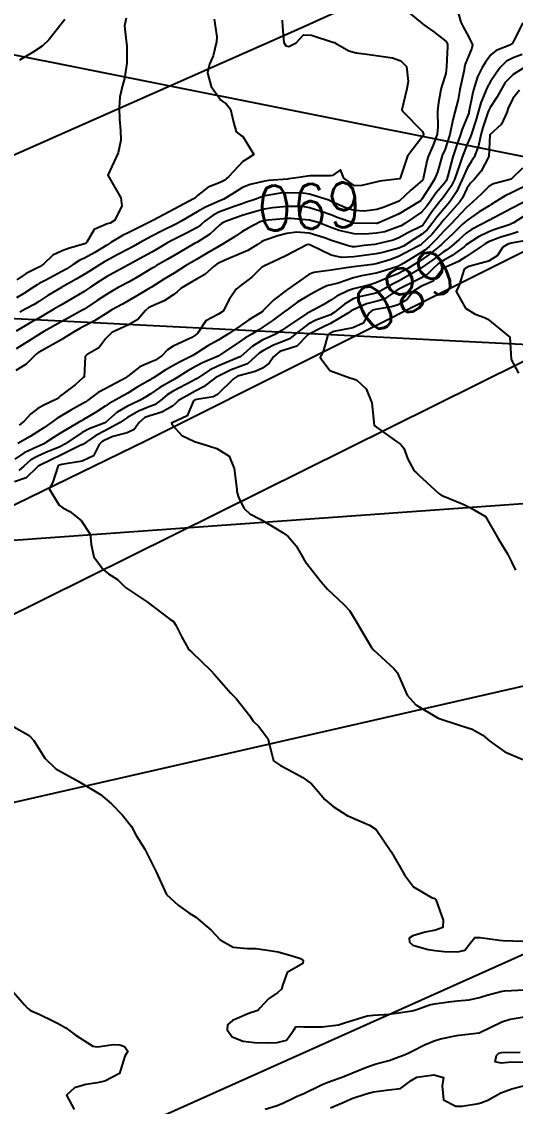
# Model space of a CAD drawing. Header units: metres. Extents: x 298520 to 308411, y 7433745 to 7450750.
# Drawn here: x 300200.7 to 300244.7, y 7445167.9 to 7445264.5 of the extents above; entities that cross this region are included whole.
import ezdxf
from ezdxf.enums import TextEntityAlignment as Align

# ---------------------------------------------------------------- set-up
doc = ezdxf.new("R2010")
doc.units = ezdxf.units.M
doc.header["$LTSCALE"] = 10
doc.linetypes.add('CONTINUO', pattern=[0])
for name, color, linetype in [('Cotas', 45, 'Continuous'), ('Curvas de Nivel 1m', 11, 'Continuous'), ('Curvas de Nivel 5m', 15, 'Continuous'), ('TEXTO', 45, 'Continuous'), ('Vias Primárias', 230, 'Continuous')]:
    doc.layers.add(name, color=color, linetype=linetype)
doc.styles.add('Style-STANDARD', font='STANDARD.shx')

msp = doc.modelspace()

# ---------------------------------------------------------------- linework, layer by layer
at = {"layer": 'Curvas de Nivel 1m', "flags": 128}
for points, elevation in [([(300239.499, 7445265.495), (300239.814, 7445264.46), (300240.035, 7445263.984), (300240.5, 7445263.207), (300240.849, 7445262.446), (300240.796, 7445262.139), (300240.478, 7445261.449), (300240.203, 7445260.718), (300240.147, 7445260.455), (300240.081, 7445260.078), (300239.719, 7445258.461), (300239.555, 7445257.584), (300239.278, 7445256.467), (300239.107, 7445255.775), (300238.837, 7445254.473), (300238.379, 7445253.073), (300238.186, 7445252.671), (300238.102, 7445252.483), (300237.726, 7445251.12), (300237.463, 7445250.489), (300237.029, 7445249.806), (300236.326, 7445248.693), (300236.242, 7445248.584), (300236.133, 7445248.503), (300234.312, 7445247.404), (300233.728, 7445247.117), (300232.359, 7445246.549), (300232.318, 7445246.535), (300232.303, 7445246.531), (300230.312, 7445246.56), (300230.27, 7445246.57), (300228.796, 7445247.081), (300228.31, 7445247.263), (300227.283, 7445247.641), (300226.316, 7445247.936), (300225.723, 7445248.035), (300224.317, 7445248.056), (300223.035, 7445247.944), (300222.314, 7445247.817), (300221.408, 7445247.583), (300220.308, 7445247.242), (300218.821, 7445246.712), (300218.476, 7445246.542), (300218.298, 7445246.386), (300217.43, 7445245.585), (300216.275, 7445244.847), (300216.205, 7445244.81), (300216.08, 7445244.743), (300214.262, 7445243.671), (300213.692, 7445243.343), (300212.687, 7445242.786), (300212.414, 7445242.626), (300212.25, 7445242.524), (300211.181, 7445241.863), (300210.238, 7445241.337), (300209.28, 7445240.824), (300208.611, 7445240.451), (300208.224, 7445240.218), (300207.397, 7445239.666), (300206.203, 7445238.876), (300206.175, 7445238.86), (300204.894, 7445238.175), (300204.192, 7445237.786), (300202.652, 7445236.903), (300202.18, 7445236.618), (300201.132, 7445235.962), (300200.167, 7445235.355)], 689), ([(300245.324, 7445264.398), (300244.497, 7445262.772), (300244.379, 7445262.526), (300244.167, 7445262.413), (300242.968, 7445261.943), (300242.48, 7445261.572), (300241.992, 7445260.913), (300241.702, 7445260.438), (300241.306, 7445259.59), (300240.929, 7445258.445), (300240.833, 7445258.052), (300240.525, 7445256.449), (300240.505, 7445256.366), (300240.419, 7445256.158), (300239.912, 7445254.946), (300239.766, 7445254.459), (300239.458, 7445253.539), (300239.097, 7445252.469), (300238.661, 7445250.781), (300238.568, 7445250.477), (300238.497, 7445250.332), (300238.348, 7445250.127), (300237.588, 7445249.234), (300237.064, 7445248.493), (300236.76, 7445248.054), (300236.313, 7445247.552), (300234.825, 7445246.522), (300234.488, 7445246.339), (300234.299, 7445246.256), (300233.032, 7445245.803), (300232.29, 7445245.659), (300231.26, 7445245.588), (300230.289, 7445245.622), (300228.969, 7445245.913), (300228.296, 7445246.142), (300227.091, 7445246.612), (300226.305, 7445246.83), (300224.643, 7445246.981), (300224.306, 7445246.981), (300223.998, 7445246.961), (300222.304, 7445246.789), (300222.206, 7445246.769), (300221.938, 7445246.674), (300220.854, 7445246.124), (300220.289, 7445245.79), (300219.627, 7445245.356), (300218.62, 7445244.715), (300218.271, 7445244.51), (300217.136, 7445243.859), (300216.259, 7445243.338), (300215.279, 7445242.755), (300214.246, 7445242.123), (300213.412, 7445241.607), (300212.234, 7445240.856), (300212.192, 7445240.832), (300212.122, 7445240.791), (300210.929, 7445240.097), (300210.216, 7445239.677), (300209.668, 7445239.362), (300208.702, 7445238.833), (300208.2, 7445238.526), (300207.17, 7445237.874), (300206.188, 7445237.359), (300205.857, 7445237.193), (300205.297, 7445236.869), (300204.176, 7445236.185), (300202.485, 7445235.224), (300202.164, 7445235.039), (300202.086, 7445234.989), (300201.994, 7445234.912), (300201.069, 7445234.001), (300200.141, 7445233.438)], 688), ([(300217.819, 7445264.727), (300218.052, 7445263.17), (300218.038, 7445262.725), (300217.726, 7445261.482), (300217.4, 7445260.731), (300217.241, 7445259.953), (300217.556, 7445258.729), (300218.431, 7445257.532), (300218.896, 7445257.182), (300219.269, 7445256.707), (300219.539, 7445255.569), (300219.78, 7445254.699), (300220.141, 7445254.445), (300220.389, 7445254.277), (300221.364, 7445252.68), (300220.75, 7445252.305), (300220.366, 7445252.043), (300219.132, 7445250.708), (300218.701, 7445250.361), (300218.345, 7445250.197), (300217.289, 7445249.78), (300216.327, 7445249.029), (300216.185, 7445248.881), (300215.978, 7445248.743), (300214.314, 7445247.854), (300212.357, 7445246.789), (300212.321, 7445246.772), (300212.302, 7445246.761), (300210.984, 7445246.112), (300210.287, 7445245.777), (300209.643, 7445245.459), (300208.617, 7445244.835), (300208.271, 7445244.614), (300207.181, 7445243.939), (300206.262, 7445243.452), (300205.866, 7445243.256), (300205.255, 7445242.87), (300204.649, 7445242.476), (300204.247, 7445242.248), (300202.818, 7445241.481), (300202.236, 7445241.184), (300202.061, 7445241.085), (300201.804, 7445240.914), (300200.861, 7445240.286), (300200.218, 7445239.917)], 692), ([(300209.987, 7445264.818), (300209.83, 7445264.144), (300209.979, 7445262.818), (300210.029, 7445262.358), (300210.037, 7445260.817), (300209.827, 7445259.445), (300209.658, 7445258.822), (300209.427, 7445257.819), (300209.351, 7445256.826), (300209.401, 7445255.832), (300209.491, 7445254.824), (300209.515, 7445253.954), (300209.28, 7445252.826), (300208.353, 7445250.84), (300209.514, 7445248.822), (300209.61, 7445248.114), (300208.966, 7445246.83), (300208.558, 7445246.577), (300208.298, 7445246.496), (300207.135, 7445246.007), (300206.47, 7445244.858), (300206.38, 7445244.761), (300206.281, 7445244.72), (300204.845, 7445244.303), (300204.271, 7445244.101), (300203.457, 7445243.701), (300202.607, 7445242.905), (300202.25, 7445242.667), (300201.077, 7445242.089), (300200.239, 7445241.526)], 693), ([(300204.511, 7445264.706), (300203.083, 7445262.901), (300202.487, 7445262.319), (300201.641, 7445261.759), (300200.474, 7445261.081)], 694), ([(300223.885, 7445264.649), (300223.9, 7445264.042), (300224.044, 7445262.647), (300224.204, 7445262.358), (300224.49, 7445262.304), (300225.142, 7445262.634), (300225.796, 7445263.331), (300226.5, 7445263.309), (300228.393, 7445262.702), (300228.494, 7445262.67), (300228.545, 7445262.651), (300228.644, 7445262.598), (300229.837, 7445261.93), (300230.48, 7445261.734), (300231.419, 7445261.621), (300232.477, 7445261.474), (300233.71, 7445261.302), (300234.47, 7445261.035), (300234.962, 7445260.523), (300235.114, 7445259.185), (300234.98, 7445258.522), (300234.559, 7445256.663), (300234.605, 7445256.527), (300236.396, 7445254.726), (300236.488, 7445254.499), (300236.474, 7445254.417), (300236.391, 7445254.288), (300235.047, 7445252.52), (300234.408, 7445250.584), (300234.391, 7445250.529), (300234.372, 7445250.51), (300234.352, 7445250.5), (300232.596, 7445250.301), (300232.348, 7445250.253), (300230.982, 7445249.925), (300230.343, 7445249.893), (300229.368, 7445250.585), (300229.096, 7445251.325), (300228.355, 7445250.814), (300228.179, 7445250.778), (300226.355, 7445250.784), (300225.378, 7445250.635), (300224.491, 7445250.507), (300224.351, 7445250.493), (300222.659, 7445250.357), (300222.348, 7445250.314), (300221.018, 7445250.008), (300220.338, 7445249.727), (300219.699, 7445249.333), (300218.679, 7445248.715), (300218.321, 7445248.551), (300217.055, 7445247.993), (300216.311, 7445247.571), (300214.934, 7445246.761), (300214.526, 7445246.54), (300214.298, 7445246.425), (300213.192, 7445245.879), (300212.282, 7445245.405), (300211.883, 7445245.19), (300211.168, 7445244.801), (300210.596, 7445244.481), (300210.268, 7445244.305), (300209.165, 7445243.729), (300208.257, 7445243.24), (300208.004, 7445243.095), (300207.597, 7445242.847), (300206.775, 7445242.328), (300206.244, 7445241.989), (300205.54, 7445241.567), (300204.313, 7445240.879), (300204.263, 7445240.85), (300204.232, 7445240.833), (300203.013, 7445240.106), (300202.213, 7445239.596), (300201.791, 7445239.332), (300201.038, 7445238.922), (300200.497, 7445238.63)], 691), ([(300245.279, 7445261.6), (300244.476, 7445261.29), (300243.885, 7445261.002), (300243.303, 7445260.422), (300242.951, 7445259.933), (300242.45, 7445259.174), (300242.183, 7445258.695), (300242.056, 7445258.434), (300241.591, 7445257.278), (300241.345, 7445256.441), (300241.133, 7445255.722), (300240.719, 7445254.447), (300240.635, 7445254.203), (300240.385, 7445253.615), (300239.932, 7445252.457), (300239.715, 7445251.808), (300239.243, 7445250.467), (300238.953, 7445249.862), (300238.33, 7445248.967), (300238.113, 7445248.696), (300237.947, 7445248.484), (300237.234, 7445247.57), (300236.497, 7445246.498), (300236.411, 7445246.389), (300236.3, 7445246.305), (300235.092, 7445245.717), (300234.284, 7445245.256), (300233.773, 7445245.042), (300232.275, 7445244.693), (300232.152, 7445244.674), (300231.189, 7445244.561), (300230.376, 7445244.464), (300230.272, 7445244.456), (300230.154, 7445244.454), (300229.682, 7445244.579), (300228.279, 7445245.006), (300227.645, 7445245.244), (300226.289, 7445245.688), (300225.155, 7445245.772), (300224.288, 7445245.633), (300223.504, 7445245.438), (300222.278, 7445245.011), (300222.048, 7445244.901), (300221.693, 7445244.676), (300220.81, 7445244.142), (300220.265, 7445243.901), (300218.858, 7445243.31), (300218.256, 7445243.016), (300218.068, 7445242.909), (300217.822, 7445242.724), (300216.98, 7445241.998), (300216.241, 7445241.578), (300214.893, 7445240.76), (300214.533, 7445240.461), (300214.224, 7445240.202), (300213.363, 7445239.631), (300212.208, 7445239.134), (300211.974, 7445239.024), (300211.709, 7445238.795), (300211.029, 7445237.968), (300210.19, 7445237.499), (300208.703, 7445236.832), (300208.177, 7445236.285), (300207.549, 7445235.466), (300206.509, 7445234.857), (300206.329, 7445234.69), (300206.248, 7445232.859), (300206.179, 7445232.813), (300206.132, 7445232.783), (300205.426, 7445232.171), (300204.116, 7445231.197), (300203.975, 7445231.031), (300203.759, 7445230.894), (300202.658, 7445230.351), (300202.1, 7445230.045), (300201.445, 7445229.564), (300200.896, 7445228.922), (300200.445, 7445228.561)], 687), ([(300245.408, 7445260.396), (300244.457, 7445259.815), (300243.771, 7445259.096), (300243.371, 7445258.421), (300243.053, 7445257.807), (300242.427, 7445256.868), (300242.274, 7445256.582), (300242.222, 7445256.432), (300241.763, 7445255.075), (300241.601, 7445254.438), (300241.384, 7445253.439), (300240.98, 7445252.444), (300240.742, 7445252.073), (300240.363, 7445251.467), (300239.912, 7445250.457), (300239.43, 7445249.37), (300238.827, 7445248.472), (300238.317, 7445247.879), (300237.682, 7445247.113), (300237.226, 7445246.491), (300236.813, 7445245.977), (300236.289, 7445245.542), (300235.648, 7445245.144), (300234.691, 7445244.524), (300234.271, 7445244.326), (300232.85, 7445243.962), (300232.266, 7445243.838), (300231.155, 7445243.67), (300230.263, 7445243.562), (300229.184, 7445243.508), (300228.264, 7445243.72), (300226.403, 7445244.619), (300226.274, 7445244.669), (300226.221, 7445244.673), (300226.07, 7445244.623), (300224.263, 7445243.687), (300223.573, 7445243.343), (300222.254, 7445242.735), (300222.207, 7445242.717), (300222.115, 7445242.671), (300221.182, 7445241.742), (300220.236, 7445241.045), (300219.792, 7445240.697), (300219.169, 7445239.756), (300218.618, 7445238.714), (300218.2, 7445238.469), (300217.068, 7445237.857), (300216.342, 7445236.738), (300216.255, 7445236.666), (300216.182, 7445236.621), (300215.825, 7445236.391), (300214.171, 7445235.615), (300213.656, 7445235.288), (300213.193, 7445234.78), (300212.586, 7445234.356), (300212.154, 7445234.175), (300211.185, 7445233.762), (300210.135, 7445232.926), (300210.079, 7445232.866), (300210.001, 7445232.812), (300208.123, 7445231.815), (300207.492, 7445231.473), (300206.661, 7445230.855), (300206.34, 7445230.627), (300206.107, 7445230.498), (300205.061, 7445229.913), (300204.09, 7445229.341), (300203.813, 7445229.166), (300203.442, 7445228.896), (300202.639, 7445228.343), (300202.074, 7445227.976), (300201.415, 7445227.571), (300200.32, 7445226.927)], 686), ([(300245.295, 7445251.46), (300244.345, 7445250.541), (300244.278, 7445250.476), (300244.091, 7445250.413), (300242.717, 7445250.057), (300242.344, 7445249.852), (300241.611, 7445249.16), (300240.839, 7445248.445), (300240.318, 7445247.955), (300238.91, 7445246.474), (300238.606, 7445246.169), (300238.293, 7445245.849), (300237.642, 7445245.127), (300236.99, 7445244.493), (300236.596, 7445244.17), (300236.267, 7445243.941), (300234.736, 7445243.001), (300234.255, 7445242.739), (300234.105, 7445242.681), (300233.632, 7445242.536), (300232.594, 7445242.202), (300232.248, 7445242.101), (300230.946, 7445241.863), (300230.244, 7445241.688), (300228.868, 7445241.219), (300228.238, 7445241.066), (300227.869, 7445240.971), (300227.139, 7445240.611), (300226.552, 7445240.293), (300226.225, 7445240.123), (300225.294, 7445239.557), (300224.205, 7445238.767), (300224.142, 7445238.713), (300224.065, 7445238.651), (300222.996, 7445237.861), (300222.189, 7445237.325), (300221.792, 7445237.068), (300221.174, 7445236.68), (300220.557, 7445236.306), (300220.176, 7445236.048), (300218.195, 7445234.72), (300218.175, 7445234.707), (300216.775, 7445234.112), (300216.149, 7445233.785), (300215.491, 7445233.402), (300214.452, 7445232.765), (300214.131, 7445232.582), (300212.97, 7445231.936), (300212.118, 7445231.341), (300211.795, 7445231.114), (300211.227, 7445230.799), (300210.478, 7445230.435), (300210.105, 7445230.259), (300209.194, 7445229.726), (300208.165, 7445228.839), (300208.082, 7445228.79), (300206.676, 7445228.255), (300206.074, 7445227.92), (300204.528, 7445226.883), (300204.06, 7445226.638), (300202.836, 7445226.121), (300202.052, 7445225.783), (300201.483, 7445225.481), (300200.852, 7445224.922), (300200.423, 7445224.54)], 684), ([(300246.083, 7445250.126), (300244.332, 7445249.277), (300243.749, 7445248.999), (300242.825, 7445248.425), (300242.518, 7445248.231), (300242.32, 7445248.119), (300241.447, 7445247.576), (300240.306, 7445246.775), (300239.961, 7445246.463), (300239.12, 7445245.642), (300238.279, 7445244.876), (300238.081, 7445244.677), (300237.878, 7445244.484), (300236.99, 7445243.769), (300236.26, 7445243.254), (300235.082, 7445242.518), (300234.249, 7445242.09), (300233.15, 7445241.634), (300232.24, 7445241.252), (300231.71, 7445241.083), (300230.234, 7445240.717), (300229.809, 7445240.576), (300228.75, 7445240.067), (300228.22, 7445239.716), (300227.54, 7445239.279), (300226.274, 7445238.619), (300226.223, 7445238.6), (300226.203, 7445238.588), (300226.088, 7445238.508), (300224.189, 7445237.252), (300223.83, 7445237.01), (300223.223, 7445236.66), (300222.516, 7445236.329), (300222.175, 7445236.165), (300221.245, 7445235.601), (300220.191, 7445234.69), (300218.768, 7445234.097), (300218.15, 7445233.827), (300217.415, 7445233.456), (300216.303, 7445232.738), (300216.201, 7445232.67), (300216.132, 7445232.636), (300215.91, 7445232.523), (300214.121, 7445231.563), (300213.627, 7445231.266), (300213.028, 7445230.781), (300212.5, 7445230.393), (300212.105, 7445230.234), (300211.079, 7445229.819), (300210.09, 7445229.26), (300209.82, 7445229.081), (300209.436, 7445228.82), (300208.075, 7445228.062), (300207.273, 7445227.646), (300206.11, 7445226.86), (300206.083, 7445226.839), (300206.063, 7445226.83), (300206.013, 7445226.812), (300204.052, 7445225.843), (300203.407, 7445225.538), (300202.139, 7445224.909), (300202.082, 7445224.87), (300202.042, 7445224.817), (300201.064, 7445223.883), (300200.022, 7445223.513)], 683), ([(300245.349, 7445248.395), (300244.317, 7445247.868), (300243.368, 7445247.364), (300242.307, 7445246.803), (300241.616, 7445246.44), (300240.755, 7445245.994), (300240.291, 7445245.673), (300239.649, 7445245.1), (300238.93, 7445244.473), (300238.551, 7445244.196), (300238.268, 7445244.006), (300237.389, 7445243.361), (300236.253, 7445242.545), (300236.188, 7445242.501), (300234.242, 7445241.401), (300233.665, 7445241.11), (300232.674, 7445240.546), (300232.397, 7445240.381), (300232.23, 7445240.33), (300230.781, 7445240.008), (300230.222, 7445239.816), (300229.434, 7445239.362), (300228.529, 7445238.595), (300228.201, 7445238.397), (300226.882, 7445237.927), (300226.192, 7445237.566), (300225.02, 7445236.637), (300224.55, 7445236.272), (300224.175, 7445236.114), (300223.122, 7445235.707), (300222.161, 7445235.198), (300221.843, 7445234.987), (300221.506, 7445234.676), (300220.789, 7445234.048), (300220.149, 7445233.793), (300219.343, 7445233.504), (300218.136, 7445232.909), (300218.013, 7445232.843), (300217.853, 7445232.723), (300216.885, 7445231.973), (300216.122, 7445231.612), (300214.654, 7445230.762), (300214.368, 7445230.507), (300214.105, 7445230.275), (300213.162, 7445229.714), (300212.092, 7445229.404), (300211.639, 7445229.246), (300211.13, 7445228.8), (300210.701, 7445228.18), (300210.074, 7445227.881), (300208.794, 7445227.553), (300208.067, 7445227.231), (300207.814, 7445227.094), (300207.582, 7445226.845), (300207.079, 7445225.824), (300206.048, 7445225.353), (300204.234, 7445225.076), (300204.044, 7445225.007), (300203.966, 7445224.969), (300203.88, 7445224.892), (300203.441, 7445223.477), (300203.12, 7445222.899), (300203.999, 7445221.452), (300204.331, 7445221.219), (300204.952, 7445220.876), (300205.981, 7445220.086), (300206.783, 7445218.852), (300206.874, 7445217.93), (300207.099, 7445216.848), (300207.931, 7445215.698), (300208.42, 7445215.325), (300209.214, 7445214.821), (300209.572, 7445214.469), (300209.913, 7445214.12), (300211.893, 7445212.79), (300213.878, 7445211.3), (300214.186, 7445211.076), (300214.407, 7445210.762), (300214.939, 7445209.671), (300215.471, 7445208.746), (300215.634, 7445208.536), (300215.839, 7445208.339), (300217.529, 7445206.723), (300217.82, 7445206.389), (300219.3, 7445204.705), (300219.796, 7445204.214), (300220.995, 7445202.682), (300221.3, 7445202.209), (300221.764, 7445201.748), (300222.608, 7445200.661), (300222.897, 7445199.503), (300223.101, 7445198.656), (300223.727, 7445198.238), (300224.482, 7445197.878), (300225.711, 7445197.186), (300226.484, 7445196.612), (300227.065, 7445195.978), (300227.689, 7445195.227), (300228.414, 7445194.593), (300229.671, 7445193.81), (300230.982, 7445193.242), (300231.659, 7445192.95), (300232.251, 7445192.544), (300233.633, 7445190.53), (300234.788, 7445188.518), (300235.597, 7445187.456), (300237.196, 7445186.486), (300237.502, 7445186.401), (300237.581, 7445186.31), (300238.234, 7445184.473), (300238.193, 7445183.834), (300237.549, 7445183.57), (300236.638, 7445183.402), (300235.542, 7445183.086), (300235.195, 7445182.857), (300235.24, 7445182.513), (300235.53, 7445182.252), (300236.887, 7445181.851), (300237.526, 7445181.761), (300238.306, 7445181.691), (300239.525, 7445181.646), (300240.17, 7445181.81), (300240.66, 7445182.449), (300241.054, 7445182.931), (300241.54, 7445182.938), (300243.245, 7445182.705), (300243.537, 7445182.676), (300245.324, 7445182.604)], 682), ([(300246.317, 7445247.739), (300244.498, 7445246.601), (300244.304, 7445246.491), (300244.251, 7445246.463), (300244.12, 7445246.412), (300242.749, 7445245.973), (300242.293, 7445245.798), (300241.388, 7445245.342), (300240.275, 7445244.621), (300240.187, 7445244.548), (300240.089, 7445244.462), (300239.046, 7445243.691), (300238.26, 7445243.237), (300237.8, 7445242.943), (300237.309, 7445242.489), (300236.773, 7445241.97), (300236.245, 7445241.679), (300234.518, 7445240.808), (300234.234, 7445240.652), (300234.154, 7445240.61), (300234.033, 7445240.532), (300232.965, 7445239.799), (300232.219, 7445239.594), (300231.385, 7445239.389), (300230.207, 7445238.85), (300230.033, 7445238.745), (300229.795, 7445238.576), (300228.193, 7445237.639), (300227.498, 7445237.298), (300226.183, 7445236.62), (300225.185, 7445235.617), (300224.162, 7445235.279), (300223.69, 7445235.124), (300223.118, 7445234.66), (300222.711, 7445234.101), (300222.143, 7445233.653), (300221.48, 7445233.339), (300220.138, 7445233.003), (300219.901, 7445232.929), (300219.536, 7445232.699), (300218.119, 7445231.309), (300217.733, 7445231.108), (300216.114, 7445230.831), (300215.981, 7445230.742), (300215.432, 7445229.41), (300214.083, 7445228.784), (300214.028, 7445228.771), (300214.081, 7445228.599), (300214.955, 7445227.64), (300216.067, 7445227.105), (300217.33, 7445226.727), (300218.061, 7445226.497), (300219.153, 7445225.802), (300219.621, 7445224.696), (300219.856, 7445222.852), (300219.857, 7445222.692), (300219.861, 7445222.542), (300220.007, 7445222.145), (300220.472, 7445221.168), (300220.994, 7445220.685), (300221.985, 7445220.158), (300223.148, 7445219.486), (300223.968, 7445218.984), (300224.425, 7445218.643), (300225.135, 7445217.813), (300225.811, 7445216.622), (300225.861, 7445216.54), (300225.941, 7445216.438), (300227.35, 7445214.606), (300227.913, 7445213.97), (300229.391, 7445212.585), (300229.888, 7445212.047), (300230.456, 7445211.149), (300230.765, 7445210.567), (300231.846, 7445208.775), (300232.038, 7445208.548), (300233.827, 7445206.906), (300234.122, 7445206.527), (300234.391, 7445205.95), (300235.027, 7445204.518), (300235.79, 7445203.653), (300237.773, 7445202.48), (300239.766, 7445201.811), (300240.804, 7445201.485), (300241.758, 7445200.959), (300242.388, 7445200.424), (300243.739, 7445199.462), (300245.338, 7445198.785)], 681), ([(300245.642, 7445245.03), (300244.278, 7445244.779), (300243.984, 7445244.706), (300243.544, 7445244.417), (300243.034, 7445243.654), (300242.261, 7445243.19), (300240.516, 7445242.716), (300240.254, 7445242.568), (300240.187, 7445242.527), (300240.11, 7445242.461), (300239.651, 7445241.054), (300239.398, 7445240.468), (300240.211, 7445239.001), (300241.093, 7445238.447), (300241.921, 7445238.155), (300242.199, 7445237.999), (300244.183, 7445236.41), (300244.29, 7445234.408), (300244.939, 7445233.196)], 679), ([(300199.762, 7445201.829), (300201.329, 7445200.914), (300201.749, 7445200.471), (300202.726, 7445198.9), (300203.719, 7445197.967), (300205.703, 7445196.86), (300207.691, 7445195.673), (300208.683, 7445194.83), (300209.668, 7445193.835), (300210.465, 7445192.808), (300210.861, 7445192.017), (300211.633, 7445190.79), (300212.656, 7445188.78), (300213.583, 7445186.77), (300214.622, 7445185.803), (300215.567, 7445185.123), (300216.183, 7445184.734), (300217.546, 7445183.57), (300218.365, 7445182.712), (300219.527, 7445182.075), (300220.804, 7445181.959), (300221.526, 7445181.941), (300222.356, 7445181.83), (300223.523, 7445181.659), (300224.877, 7445181.279), (300225.517, 7445181.046), (300225.758, 7445180.869), (300225.715, 7445180.627), (300225.511, 7445180.487), (300224.326, 7445179.821), (300223.921, 7445178.646), (300223.816, 7445178.319), (300223.483, 7445178.017), (300222.653, 7445177.48), (300221.925, 7445176.665), (300221.701, 7445176.428), (300221.46, 7445176.341), (300220.973, 7445176.193), (300219.451, 7445175.533), (300219.006, 7445175.146), (300218.993, 7445174.705), (300219.434, 7445174.085), (300220.406, 7445173.708), (300221.426, 7445173.565), (300222.539, 7445173.546), (300223.427, 7445173.588), (300224.274, 7445173.798), (300224.9, 7445174.635), (300225.094, 7445174.986), (300225.447, 7445175.01), (300225.805, 7445174.983), (300227.446, 7445174.958), (300228.891, 7445175.143), (300229.45, 7445175.321), (300230.583, 7445175.692), (300231.457, 7445175.953), (300231.984, 7445176.019), (300233.458, 7445176.087), (300233.832, 7445176.153), (300235.462, 7445176.402), (300235.886, 7445176.504), (300237.026, 7445176.931), (300237.471, 7445177.013), (300238.747, 7445177.194), (300239.475, 7445177.279), (300240.541, 7445177.386), (300241.48, 7445177.596), (300242.12, 7445177.794), (300243.489, 7445178.134), (300243.731, 7445178.166), (300245.491, 7445178.261)], 683), ([(300199.487, 7445178.561), (300200.933, 7445176.918), (300201.184, 7445176.638), (300201.458, 7445176.426), (300202.288, 7445176.068), (300203.449, 7445175.51), (300203.859, 7445175.296), (300204.6, 7445174.873), (300205.092, 7445174.518), (300205.437, 7445174.267), (300207.016, 7445173.255), (300207.426, 7445173.181), (300208.86, 7445173.394), (300209.428, 7445173.361), (300209.837, 7445173.224), (300210.118, 7445172.81), (300209.865, 7445172.365), (300209.393, 7445170.82), (300208.085, 7445170.134), (300207.384, 7445169.992), (300206.375, 7445169.848), (300205.38, 7445169.541), (300204.676, 7445168.877), (300205.354, 7445167.614)], 684), ([(300222.37, 7445167.647), (300223.362, 7445167.94), (300223.881, 7445168.129), (300224.923, 7445168.634), (300225.209, 7445168.798), (300225.375, 7445168.867), (300225.766, 7445169.014), (300227.385, 7445169.798), (300227.942, 7445170.04), (300229.393, 7445170.559), (300229.447, 7445170.579), (300231.401, 7445171.393), (300232.27, 7445171.676), (300233.407, 7445171.985), (300233.811, 7445172.124), (300234.838, 7445172.516), (300235.233, 7445172.695), (300235.417, 7445172.787), (300236.56, 7445173.358), (300237.432, 7445173.73), (300238, 7445173.909), (300239.439, 7445174.196), (300239.668, 7445174.229), (300241.443, 7445174.44), (300243.453, 7445175.419), (300244.216, 7445175.642), (300245.458, 7445175.875)], 684)]:
    msp.add_lwpolyline(points, dxfattribs=dict(at, elevation=elevation))
at = {"layer": 'Curvas de Nivel 5m', "flags": 128}
for points, elevation in [([(300234.533, 7445265.876), (300236.177, 7445264.505), (300236.358, 7445264.349), (300236.51, 7445264.227), (300237.394, 7445263.601), (300238.496, 7445262.751), (300238.598, 7445262.583), (300238.628, 7445262.478), (300238.625, 7445262.344), (300238.541, 7445260.479), (300238.457, 7445259.898), (300238.12, 7445258.81), (300238.026, 7445258.484), (300237.797, 7445257.119), (300237.731, 7445256.487), (300237.747, 7445255.143), (300237.702, 7445254.487), (300237.355, 7445253.519), (300236.884, 7445252.495), (300236.768, 7445252.097), (300236.45, 7445250.499), (300236.419, 7445250.432), (300236.351, 7445250.354), (300235.345, 7445249.508), (300234.323, 7445248.53), (300232.899, 7445247.962), (300232.315, 7445247.783), (300231.232, 7445247.642), (300230.314, 7445247.69), (300229.626, 7445247.89), (300228.322, 7445248.479), (300228.03, 7445248.603), (300226.331, 7445249.144), (300225.735, 7445249.226), (300224.332, 7445249.272), (300223.747, 7445249.24), (300222.328, 7445248.989), (300222.079, 7445248.92), (300221.456, 7445248.679), (300220.616, 7445248.391), (300220.319, 7445248.298), (300219.695, 7445248.078), (300218.311, 7445247.564), (300217.746, 7445247.289), (300216.996, 7445246.733), (300216.627, 7445246.408), (300216.295, 7445246.186), (300215.358, 7445245.683), (300214.278, 7445245.136), (300214.038, 7445245.011), (300213.617, 7445244.777), (300212.776, 7445244.277), (300212.265, 7445243.987), (300211.495, 7445243.563), (300210.254, 7445242.881), (300210.123, 7445242.812), (300208.242, 7445241.771), (300207.663, 7445241.421), (300206.791, 7445240.854), (300206.457, 7445240.63), (300206.227, 7445240.48), (300205.215, 7445239.873), (300204.209, 7445239.303), (300203.944, 7445239.147), (300203.529, 7445238.89), (300202.195, 7445238.108), (300201.432, 7445237.676), (300200.183, 7445236.947)], 690), ([(300245.047, 7445258.401), (300244.436, 7445257.678), (300244.037, 7445256.804), (300243.895, 7445256.415), (300243.434, 7445255.393), (300242.393, 7445254.43), (300242.289, 7445252.516), (300242.271, 7445252.431), (300241.615, 7445251.183), (300240.998, 7445250.444), (300240.667, 7445250.128), (300240.341, 7445249.641), (300239.951, 7445248.833), (300239.709, 7445248.459), (300238.307, 7445246.887), (300238.121, 7445246.665), (300237.985, 7445246.483), (300237.213, 7445245.567), (300236.276, 7445244.672), (300236.177, 7445244.599), (300236.015, 7445244.504), (300234.264, 7445243.595), (300233.491, 7445243.307), (300232.257, 7445242.944), (300231.934, 7445242.876), (300230.254, 7445242.678), (300229.599, 7445242.58), (300228.251, 7445242.372), (300226.693, 7445242.171), (300226.247, 7445241.998), (300224.36, 7445240.648), (300224.284, 7445240.597), (300224.232, 7445240.564), (300223.132, 7445239.748), (300222.205, 7445238.777), (300222.154, 7445238.72), (300222.088, 7445238.671), (300220.925, 7445237.954), (300220.191, 7445237.456), (300219.11, 7445236.706), (300218.177, 7445236.15), (300217.261, 7445235.64), (300216.165, 7445234.928), (300215.853, 7445234.745), (300214.747, 7445234.168), (300214.149, 7445233.846), (300213.463, 7445233.457), (300212.403, 7445232.787), (300212.236, 7445232.685), (300212.131, 7445232.621), (300210.973, 7445231.953), (300210.119, 7445231.428), (300209.066, 7445230.826), (300208.456, 7445230.487), (300208.104, 7445230.257), (300207.248, 7445229.696), (300206.085, 7445229.014), (300205.99, 7445228.956), (300205.834, 7445228.864), (300204.072, 7445227.819), (300203.504, 7445227.46), (300202.634, 7445226.904), (300202.252, 7445226.717), (300202.06, 7445226.643), (300200.879, 7445226.098), (300200.049, 7445225.534)], 685), ([(300244.909, 7445245.785), (300244.291, 7445245.585), (300243.378, 7445245.328), (300242.28, 7445244.887), (300241.979, 7445244.733), (300241.517, 7445244.441), (300240.264, 7445243.558), (300239.584, 7445243.142), (300238.254, 7445242.545), (300238.211, 7445242.523), (300238.175, 7445242.481), (300237.326, 7445241.405), (300236.237, 7445240.913), (300235.583, 7445240.51), (300234.994, 7445239.746), (300234.214, 7445239.278), (300233.64, 7445239.107), (300232.208, 7445238.887), (300231.937, 7445238.822), (300231.597, 7445238.556), (300231.096, 7445237.659), (300230.189, 7445237.226), (300228.495, 7445236.904), (300228.185, 7445236.768), (300228.074, 7445236.711), (300227.958, 7445236.602), (300227.558, 7445235.21), (300227.272, 7445234.609), (300228.141, 7445233.451), (300229.923, 7445232.794), (300230.134, 7445232.737), (300230.251, 7445232.695), (300230.539, 7445232.574), (300231.381, 7445231.817), (300231.885, 7445230.553), (300232.083, 7445228.55), (300234.069, 7445227.101), (300234.416, 7445226.875), (300234.728, 7445226.52), (300235.078, 7445225.539), (300235.651, 7445224.506), (300235.842, 7445224.314), (300236.029, 7445224.145), (300237.835, 7445222.482), (300238.012, 7445222.363), (300238.211, 7445222.277), (300240.004, 7445221.531), (300240.737, 7445221.186), (300241.993, 7445220.43), (300243.162, 7445218.418), (300243.95, 7445217.107), (300244.324, 7445216.406), (300244.673, 7445215.665)], 680), ([(300245.407, 7445171.813), (300244.028, 7445171.783), (300243.406, 7445171.743), (300242.853, 7445171.864), (300242.988, 7445172.416), (300243.207, 7445172.622), (300243.417, 7445172.696), (300245.088, 7445172.723)], 685), ([(300228.194, 7445167.758), (300229.368, 7445168.26), (300229.586, 7445168.362), (300230.088, 7445168.573), (300231.377, 7445169.013), (300232.013, 7445169.184), (300233.381, 7445169.355), (300234.417, 7445169.486), (300235.39, 7445170.18), (300235.896, 7445170.502), (300237.395, 7445170.705), (300238.256, 7445170.471), (300238.131, 7445169.727), (300238.262, 7445168.471), (300239.365, 7445167.909), (300239.92, 7445167.899), (300241.369, 7445168.155), (300241.599, 7445168.207), (300242.22, 7445168.427), (300243.38, 7445169.092), (300244.341, 7445169.443), (300245.386, 7445169.715)], 685)]:
    msp.add_lwpolyline(points, dxfattribs=dict(at, elevation=elevation))
at = {"layer": 'TEXTO', "linetype": 'CONTINUO'}
for points in [[(300350.076, 7445231.606, 0), (300132.915, 7445274.948, 0)], [(300346.725, 7445230.616, 0), (300145.485, 7445240.813, 0)], [(300346.883, 7445228.864, 0), (300135.937, 7445213.684, 0)], [(300350.894, 7445229.387, 0), (300162.37, 7445186.363, 0)], [(300348.875, 7445227.77, 0), (300161.667, 7445143.954, 0)]]:
    msp.add_polyline3d(points, dxfattribs=at)
at = {"layer": 'Vias Primárias'}
for points in [[(300163.123, 7445203.524), (300211.759, 7445227.217), (300256.289, 7445249.501), (300283.179, 7445262.498, -0.095329), (300294.786, 7445267.988, 0.097216), (300303.275, 7445272.041, 0.07652), (300314.525, 7445283.443, 0.041646), (300319.103, 7445291.033, 0.02965), (300323.075, 7445300.421, 0.080176), (300324.215, 7445306.657), (300324.838, 7445336.441), (300325.147, 7445349.86)], [(300251.444, 7445348.885), (300249.672, 7445330.611), (300247.567, 7445306.067), (300245.636, 7445284.706, 0.353746), (300247.018, 7445282.74, 0.174602), (300250.606, 7445282.982), (300285.466, 7445298.262), (300288.161, 7445292.319), (300254.848, 7445277.214), (300225.427, 7445263.876), (300192.381, 7445249.271), (300159.531, 7445234.733)], [(300164.091, 7445194.044), (300191.003, 7445207.311), (300252.946, 7445238.025), (300275.755, 7445247.977, -0.021963), (300280.472, 7445249.793), (300282.768, 7445250.667, -0.069432), (300289.03, 7445252.641, -0.084905), (300298.393, 7445252.615, -0.060471), (300308.444, 7445249.583)]]:
    msp.add_lwpolyline(points, format="xyb", dxfattribs=at)

# ---------------------------------------------------------------- texts
at = {"layer": 'Cotas', "style": 'Style-STANDARD'}
for s, rotation, p in [('690', 182.66567, (300226.328, 7445248.047, 690)), ('680', 209.91493, (300234.833, 7445240.596, 680))]:
    msp.add_text(s, height=4, rotation=rotation, dxfattribs=at).set_placement(p, align=Align.MIDDLE_CENTER)

doc.saveas('drawing.dxf')
